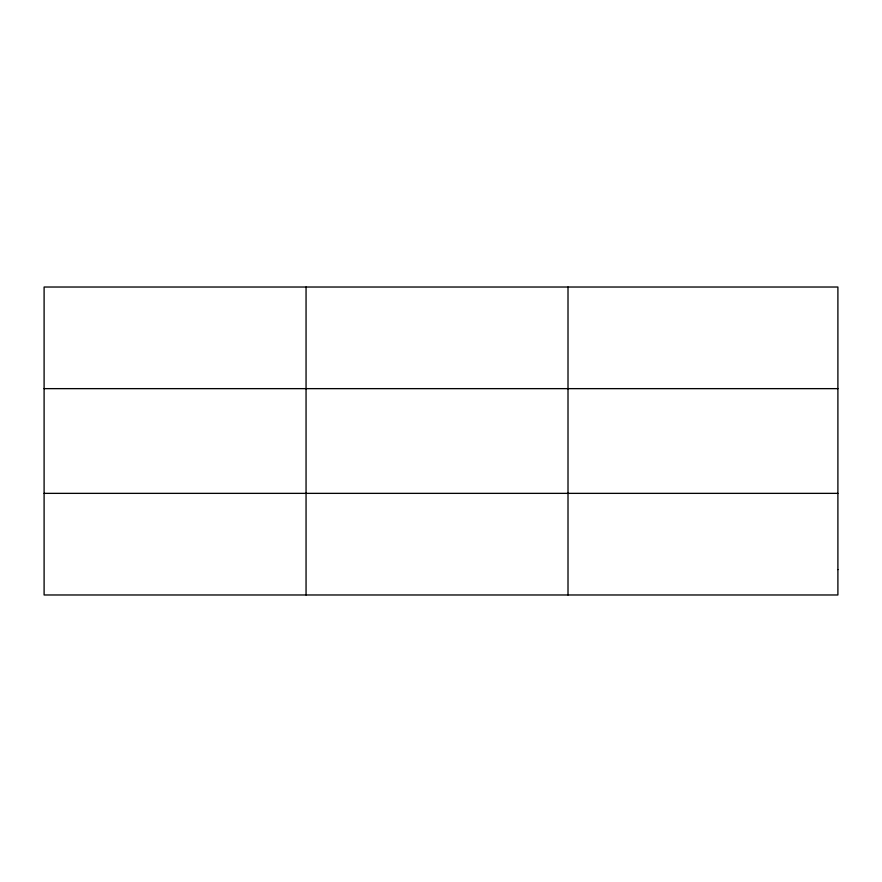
<?xml version="1.0" encoding="UTF-8"?>
<svg xmlns="http://www.w3.org/2000/svg" width="882" height="882" viewBox="0 0 882 882"><rect width="100%" height="100%" fill="white"/><g stroke="black" fill="none" stroke-linecap="round" stroke-linejoin="round"><path stroke-width="1.32" d="M306.054 287.025L306.054 594.975M568.008 287.025L568.008 594.975M44.1 388.642L837.9 388.642M44.1 493.358L837.9 493.358M837.9 569.574L837.9 594.975L44.1 594.975L44.1 287.025L837.9 287.025L837.9 569.574"/></g></svg>
